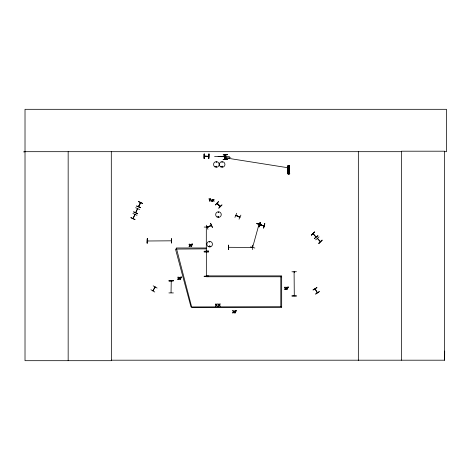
<?xml version="1.0" encoding="UTF-8"?>
<svg xmlns="http://www.w3.org/2000/svg" width="470" height="470" viewBox="0 0 470 470"><rect width="100%" height="100%" fill="white"/><g stroke="black" fill="none" stroke-linecap="round" stroke-linejoin="round"><path stroke-width="0.7" d="M444.303 151.687L446.5 151.687L446.5 109.31L25.016 109.31L25.016 360.69L111.367 360.69L111.308 360.196L444.626 360.196L444.69 351.108M252.619 247.408L259.017 224.237M252.772 247.449L252.701 247.008M258.993 224.313L258.717 224.595M152.809 290.812L155.059 286.923M206.524 227.521L206.542 227.21M206.512 250.727L206.542 251.074M206.495 252.073L206.547 252.478M206.307 276.096L206.495 275.62L206.518 276.107M294.061 271.872L294.314 272.177M294.055 295.418L294.285 295.812L294.091 271.836M216.558 162.179L216.1 162.121L216.558 162.068M216.041 166.556L216.611 166.404L216.212 166.785M209.414 241.868L209.873 241.745L209.538 242.085M209.226 246.304C210.354 244.852 209.896 247.872 209.268 246.198M209.92 246.368C209.497 245.205 209.174 247.32 209.961 246.304M221.934 162.179L222.392 162.121L221.934 162.068M221.711 166.556C222.845 165.105 222.386 168.125 221.758 166.451M221.852 166.474C222.516 167.508 222.339 165.781 221.958 166.362M218.027 216.682C219.161 215.366 218.703 217.98 218.074 216.787M218.162 216.682C219.161 215.73 218.268 217.822 218.274 216.494M218.703 212.317L218.25 212.129L218.656 212.364M206.318 227.21L206.295 251.074M206.295 252.478L206.342 252.073M206.318 275.72L206.518 276.025M138.679 206.741C143.938 196.713 137.281 208.087 138.956 206.271M260.21 222.557L258.947 226.869L260.245 222.563M258.97 226.875L260.022 222.51M259.129 226.916L260.18 222.551M263.664 225.618L264.052 225.947L259.699 224.825M263.588 227.991L264.851 223.673L263.558 227.979M263.617 227.997L264.669 223.626M250.522 246.862L254.863 248.025M252.637 247.361L252.737 246.973M258.729 224.613L258.8 224.261M261.156 224.525L256.749 223.632L261.15 224.542M220.371 206.395L217.111 203.328M219.889 206.218L220.213 206.542L217.034 203.451M225.095 157.315L225.594 157.315M210.912 225.518C213.104 224.542 205.237 227.915 207.675 226.957M211.388 225.477L210.936 225.459M315.018 288.968L317.262 292.804L317.074 292.44M315.153 288.844L315.27 289.391M320.446 241.633L317.432 238.302M171.045 292.704L171.245 280.913M215.971 166.339C216.224 168.16 217.334 165.311 215.953 166.451M225.535 157.35L225.594 157.004M239.894 217.275L235.817 215.419M234.924 217.369L236.71 213.245M239.024 219.208L240.893 215.125M130.871 217.751L134.943 219.643M132.887 213.462L136.982 215.319M133.686 211.764L137.722 213.733M135.595 207.705L139.69 209.555M138.486 201.683L142.58 203.539M134.972 214.49L132.94 218.45M135.63 212.669L137.557 208.627L135.818 212.687M138.556 206.63L140.448 202.605M135.037 214.467L133.081 218.515M140.642 207.664L136.47 205.978L140.612 207.716M147.327 240.816L147.827 240.81M252.114 247.302L252.613 247.296M208.263 156.157L208.762 156.157M150.935 289.732L154.795 292.029M153.179 285.836L157.103 288.034M152.967 290.848L155.235 287.023M140.365 202.67L140.46 203.064M147.327 240.975L147.827 240.969M228.608 247.296L252.613 247.455M252.555 247.473L252.126 247.479M208.668 156.363L204.344 156.463L208.762 156.363L204.315 156.116L204.814 156.363M215.507 205.014L218.562 201.712M215.342 204.855L218.438 201.601M218.809 208.151L221.869 204.855M222.028 205.008L218.762 208.104M314.606 231.963L311.434 235.153L314.595 231.951M311.416 235.129L314.718 232.086M314.471 238.501L317.949 235.646L314.454 238.478M315.687 239.841L319.036 236.851M318.766 243.237L322.062 240.182M294.267 272.224L294.308 271.866M294.091 295.389L294.108 295.777M235.875 215.248L239.976 217.087M260.186 224.942C272.729 227.692 250.921 222.533 264.064 225.888M207.293 227.098L211.394 225.488M211.312 225.535L207.305 227.316L207.634 226.975M313.132 290.043L316.95 287.675M313.014 289.849L316.868 287.534M319.312 291.606L315.576 294.108L319.295 291.582M210.442 223.356L212.322 227.433M218.262 216.329L218.568 216.294M220.001 206.077L220.336 206.371L217.211 203.357M204.362 156.134L208.715 156.316M316.057 237.021L313.237 233.643M204.174 227.069L208.662 227.104M171.362 238.648L171.621 243.137L171.391 238.648M171.327 240.816L147.421 240.993M252.596 245.129L252.69 249.623M204.174 251.409L208.662 251.15L204.174 251.432M204.174 251.244L208.668 251.186M204.174 252.055L208.662 252.055M291.941 271.789L296.429 271.695M204.174 276.166L208.668 276.131L204.174 276.384M204.174 276.366L206.741 276.372M296.435 295.871L291.941 295.841M291.941 296.071L296.435 296.041M168.906 280.86L173.395 280.86M168.906 292.916L173.395 292.933M23.5 151.863L25.016 151.857M25.016 151.687L401.486 151.687M204.268 158.484L204.268 153.99M214.59 156.586L225.483 156.334L218.115 156.534M220.753 156.68L229.548 156.68M225.095 156.91L225.594 156.91M225.095 157.097L225.594 157.097M225.095 157.221L225.594 157.221M225.095 157.409L225.594 157.409M229.724 158.032L225.982 158.032L229.724 158.284M224.871 158.096L225.982 158.096M224.871 158.22L225.982 158.22M223.097 159.436L227.592 159.471M223.097 159.636L227.592 159.636M287.899 165.804L289.632 165.792L289.626 173.912L287.899 173.918L287.94 165.804M288.016 166.627L289.514 166.627M288.016 167.173L289.514 167.173M288.016 168.001L289.514 168.001L230.723 158.701L230.723 157.597M288.016 168.73L289.514 168.73M288.016 169.553L289.514 169.553M288.016 173.083L289.514 173.083M287.769 173.318L289.767 173.318M287.769 173.383L289.767 173.383M206.283 247.984L176.338 247.984L191.836 307.586L281.677 307.586L281.677 275.89L206.495 275.89L206.495 276.765L281.677 276.765M206.283 248.859L175.492 249.088L190.99 306.939L281.677 306.71M315.194 288.915L317.414 292.657M239.806 217.234L235.887 215.448M256.767 223.567L261.103 224.736M138.585 201.477L142.651 203.393M133.586 211.976L137.651 213.885M130.948 217.581L135.013 219.496M315.963 236.986L313.085 233.778M320.287 241.739L317.362 238.496M206.495 227.163L206.5 227.568M206.324 251.109L206.336 250.716M206.342 252.12L206.342 276.125M220.219 206.518L217.052 203.522M210.654 223.262L212.475 227.363M206.283 225.201L207.952 229.378M206.336 275.673L206.342 276.078M147.251 238.648L147.28 243.143M444.626 360.196L444.626 151.199L401.486 151.199L401.486 360.196M358.34 151.687L358.34 360.69M289.514 173.912L289.338 165.792M289.303 165.792L289.238 173.912M289.209 165.792L289.144 173.912L289.103 165.792M288.991 173.912L288.539 173.912M288.421 165.804L288.427 173.918M288.292 165.804L288.322 173.918M288.228 165.804L288.198 173.918M288.098 165.804L288.128 173.918M288.016 165.804L288.004 173.918M280.801 276.765L280.801 306.71M229.724 157.597L229.724 158.719M225.841 154.912L225.823 159.406M225.624 154.912L225.659 159.406M225.095 159.406L225.083 154.912L225.03 159.406M224.842 154.912L224.866 159.406M208.827 153.99L208.827 158.484M204.039 153.99L204.039 158.484M111.302 151.687L111.367 360.69M68.162 151.687L68.162 360.69M179.358 277.993C180.492 283.345 181.972 274.069 179.358 277.993M190.485 244.993C191.613 250.346 193.094 241.069 190.485 244.993M234.119 311.534C235.247 316.886 236.733 307.609 234.119 311.534M286.136 287.993C287.264 293.345 288.75 284.068 286.136 287.993M179.687 277.876C179.816 281.695 181.314 275.931 179.687 277.876M190.814 244.876C190.938 248.695 192.436 242.931 190.814 244.876M234.448 311.416C234.577 315.235 236.075 309.471 234.448 311.416M286.465 287.875C286.594 291.694 288.087 285.93 286.465 287.875M233.467 312.286L232.35 312.92L233.578 312.844A0.74 0.74 0 0 0 233.778 312.468C233.173 311.722 234.319 310.194 232.415 310.74C233.807 310.987 232.697 311.51 233.467 312.286M181.52 276.995L181.232 277.917L181.167 276.995L181.52 276.995M192.641 244.001L192.353 244.923L192.289 244.001L192.641 244.001M236.281 310.535L235.993 311.457L235.922 310.535L236.281 310.535M288.292 286.994L288.01 287.916L287.94 286.994L288.292 286.994M178.976 277.705L177.907 279.204L179.07 279.474L177.607 279.474L178.647 277.723L177.66 277.194L178.565 277.1L178.976 277.705M288.439 169.053C288.85 170.328 289.432 168.16 288.439 169.053M189.404 244.095L188.917 244.429L189.345 244.647L189.345 246.233L188.917 246.48L190.074 246.48L189.651 246.233L189.404 244.095M285.061 287.094L284.573 287.423L285.002 287.64L285.002 289.232L284.573 289.473L285.725 289.473L285.308 289.232L285.061 287.094M216.987 303.931L216.412 304.865L215.483 303.931L216.218 305.118L215.46 306.305L216.388 305.353L217.328 306.305L216.588 305.101L217.328 303.931L216.987 303.931M219.901 303.931L219.326 304.865L218.397 303.931L219.132 305.118L218.374 306.305L219.308 305.353L220.248 306.305L219.502 305.101L220.242 303.931L219.901 303.931M213.797 199.497L213.357 200.167L212.563 199.497L213.174 200.396L212.552 201.278L213.339 200.608L214.138 201.278L213.521 200.379L214.138 199.497L213.797 199.497M322.056 240.176L318.895 243.378L322.056 240.176M212.023 201.084L211.018 201.078L210.924 199.497L211.559 201.042L212.023 200.831L212.322 199.497L212.322 201.278L212.023 201.084M147.31 238.648L147.11 243.143L147.31 238.648M228.549 245.129L228.35 249.623L228.514 245.129M173.395 280.76L168.906 280.89L173.395 280.749M209.009 153.99L208.762 158.484L208.991 153.99M227.592 154.683L223.097 154.912L227.592 154.665M210.719 198.91L208.809 198.91L209.608 199.186L209.608 201.278L209.925 201.278L209.925 199.186L210.719 198.91M204.238 158.484L204.262 153.99L204.209 158.484M217.058 217.011A2.808 2.808 0 0 0 221.27 214.584A2.808 2.808 0 0 0 217.058 212.152A2.808 2.808 0 0 0 217.058 217.011M208.257 246.633A2.808 2.808 0 0 0 212.464 244.2A2.808 2.808 0 0 0 208.257 241.768A2.808 2.808 0 0 0 208.257 246.633M220.747 166.885A2.808 2.808 0 0 0 224.954 164.453A2.808 2.808 0 0 0 220.747 162.027A2.808 2.808 0 0 0 220.747 166.885M214.943 166.885A2.808 2.808 0 0 0 219.155 164.453A2.808 2.808 0 0 0 214.943 162.027A2.808 2.808 0 0 0 214.943 166.885"/></g></svg>
